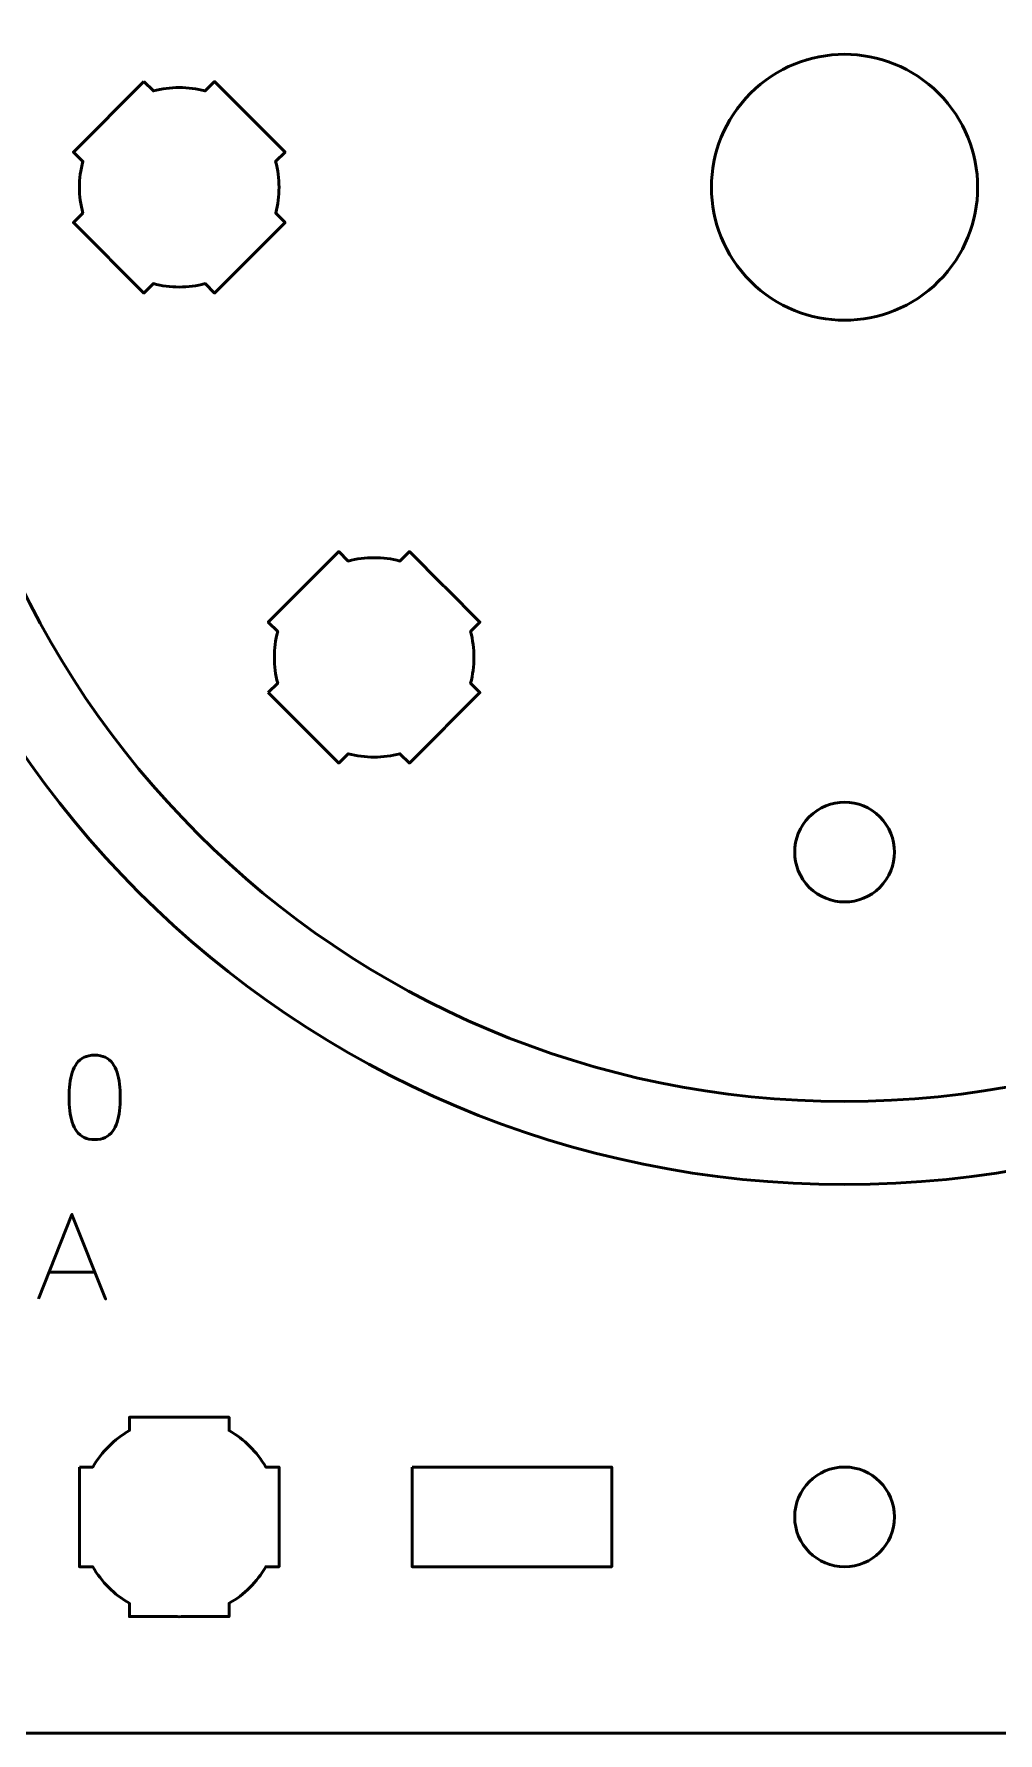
# Model space of a CAD drawing. Header units: centimetres. Extents: x -30.2 to 9.2, y -19.5 to -10.2.
# Drawn here: x -27.94 to -25.04, y -19.5 to -14.39 of the extents above; entities that cross this region are included whole.
import ezdxf

# ---------------------------------------------------------------- set-up
doc = ezdxf.new("R2010")
doc.units = ezdxf.units.CM
doc.header["$MEASUREMENT"] = 0
doc.layers.add('Layer 1', color=7, linetype='Continuous')

msp = doc.modelspace()

# ---------------------------------------------------------------- linework, layer by layer
at = {"layer": 'Layer 1', "lineweight": 53}
for major_axis in [(0, 3), (0, 2.75)]:
    msp.add_ellipse((-25.50001, -14.85001), major_axis=major_axis, ratio=1, dxfattribs=at)
for points, knots in [([(-29.64995, -10.19995), (-29.64995, -10.19995), (-21.35005, -10.19995), (-21.35005, -10.19995), (-21.35005, -10.19995), (-21.07305, -10.19995), (-20.84995, -10.42305), (-20.84995, -10.70005), (-20.84995, -10.70005), (-20.84995, -10.70005), (-20.84995, -18.99995), (-20.84995, -18.99995), (-20.84995, -18.99995), (-20.84995, -19.27695), (-21.07305, -19.50005), (-21.35005, -19.50005), (-21.35005, -19.50005), (-21.35005, -19.50005), (-29.64995, -19.50005), (-29.64995, -19.50005), (-29.64995, -19.50005), (-29.92695, -19.50005), (-30.15005, -19.27695), (-30.15005, -18.99995), (-30.15005, -18.99995), (-30.15005, -18.99995), (-30.15005, -10.70005), (-30.15005, -10.70005), (-30.15005, -10.70005), (-30.15005, -10.42305), (-29.92695, -10.19995), (-29.64995, -10.19995)], [0, 0, 0, 0, 0.125, 0.125, 0.125, 0.125, 0.25, 0.25, 0.25, 0.25, 0.375, 0.375, 0.375, 0.375, 0.5, 0.5, 0.5, 0.5, 0.625, 0.625, 0.625, 0.625, 0.75, 0.75, 0.75, 0.75, 0.875, 0.875, 0.875, 0.875, 1, 1, 1, 1]), ([(-25.78284, -14.56717), (-25.62666, -14.41098), (-25.37334, -14.41098), (-25.21716, -14.56717), (-25.21716, -14.56717), (-25.06097, -14.72335), (-25.06097, -14.97667), (-25.21716, -15.13285), (-25.21716, -15.13285), (-25.37334, -15.28904), (-25.62666, -15.28904), (-25.78284, -15.13285), (-25.78284, -15.13285), (-25.93903, -14.97667), (-25.93903, -14.72335), (-25.78284, -14.56717)], [0, 0, 0, 0, 0.25, 0.25, 0.25, 0.25, 0.5, 0.5, 0.5, 0.5, 0.75, 0.75, 0.75, 0.75, 1, 1, 1, 1]), ([(-27.60607, -14.5318), (-27.60607, -14.5318), (-27.57764, -14.56022), (-27.57764, -14.56022), (-27.57764, -14.56022), (-27.52684, -14.54665), (-27.47318, -14.54667), (-27.42238, -14.56024), (-27.42238, -14.56024), (-27.42238, -14.56024), (-27.39394, -14.5318), (-27.39394, -14.5318), (-27.39394, -14.5318), (-27.39394, -14.5318), (-27.18181, -14.74393), (-27.18181, -14.74393), (-27.18181, -14.74393), (-27.18181, -14.74393), (-27.21022, -14.77235), (-27.21022, -14.77235), (-27.21022, -14.77235), (-27.19665, -14.82316), (-27.19662, -14.87686), (-27.21017, -14.92769), (-27.21017, -14.92769), (-27.21017, -14.92769), (-27.18181, -14.95606), (-27.18181, -14.95606), (-27.18181, -14.95606), (-27.18181, -14.95606), (-27.28463, -15.05889), (-27.28463, -15.05889), (-27.28463, -15.05889), (-27.28463, -15.05889), (-27.28788, -15.06222), (-27.28788, -15.06222), (-27.28788, -15.06222), (-27.28788, -15.06222), (-27.2912, -15.06546), (-27.2912, -15.06546), (-27.2912, -15.06546), (-27.2912, -15.06546), (-27.39394, -15.16819), (-27.39394, -15.16819), (-27.39394, -15.16819), (-27.39394, -15.16819), (-27.42227, -15.13986), (-27.42227, -15.13986), (-27.42227, -15.13986), (-27.47313, -15.15345), (-27.52687, -15.15346), (-27.57774, -15.13987), (-27.57774, -15.13987), (-27.57774, -15.13987), (-27.60607, -15.16819), (-27.60607, -15.16819), (-27.60607, -15.16819), (-27.60607, -15.16819), (-27.70738, -15.06688), (-27.70738, -15.06688), (-27.70738, -15.06688), (-27.70738, -15.06688), (-27.71216, -15.06222), (-27.71216, -15.06222), (-27.71216, -15.06222), (-27.71216, -15.06222), (-27.71682, -15.05744), (-27.71682, -15.05744), (-27.71682, -15.05744), (-27.71682, -15.05744), (-27.8182, -14.95606), (-27.8182, -14.95606), (-27.8182, -14.95606), (-27.8182, -14.95606), (-27.78985, -14.92771), (-27.78985, -14.92771), (-27.78985, -14.92771), (-27.80341, -14.87686), (-27.8034, -14.82315), (-27.78981, -14.77232), (-27.78981, -14.77232), (-27.78981, -14.77232), (-27.8182, -14.74393), (-27.8182, -14.74393), (-27.8182, -14.74393), (-27.8182, -14.74393), (-27.60607, -14.5318), (-27.60607, -14.5318)], [0, 0, 0, 0, 0.0454545, 0.0454545, 0.0454545, 0.0454545, 0.0909091, 0.0909091, 0.0909091, 0.0909091, 0.1363636, 0.1363636, 0.1363636, 0.1363636, 0.1818182, 0.1818182, 0.1818182, 0.1818182, 0.2272727, 0.2272727, 0.2272727, 0.2272727, 0.2727273, 0.2727273, 0.2727273, 0.2727273, 0.3181818, 0.3181818, 0.3181818, 0.3181818, 0.3636364, 0.3636364, 0.3636364, 0.3636364, 0.4090909, 0.4090909, 0.4090909, 0.4090909, 0.4545455, 0.4545455, 0.4545455, 0.4545455, 0.5, 0.5, 0.5, 0.5, 0.5454545, 0.5454545, 0.5454545, 0.5454545, 0.5909091, 0.5909091, 0.5909091, 0.5909091, 0.6363636, 0.6363636, 0.6363636, 0.6363636, 0.6818182, 0.6818182, 0.6818182, 0.6818182, 0.7272727, 0.7272727, 0.7272727, 0.7272727, 0.7727273, 0.7727273, 0.7727273, 0.7727273, 0.8181818, 0.8181818, 0.8181818, 0.8181818, 0.8636364, 0.8636364, 0.8636364, 0.8636364, 0.9090909, 0.9090909, 0.9090909, 0.9090909, 0.9545455, 0.9545455, 0.9545455, 0.9545455, 1, 1, 1, 1]), ([(-27.23243, -16.37028), (-27.23243, -16.37028), (-27.20401, -16.34185), (-27.20401, -16.34185), (-27.20401, -16.34185), (-27.21758, -16.29105), (-27.21756, -16.23739), (-27.20399, -16.18659), (-27.20399, -16.18659), (-27.20399, -16.18659), (-27.23243, -16.15815), (-27.23243, -16.15815), (-27.23243, -16.15815), (-27.23243, -16.15815), (-27.0203, -15.94602), (-27.0203, -15.94602), (-27.0203, -15.94602), (-27.0203, -15.94602), (-26.99188, -15.97443), (-26.99188, -15.97443), (-26.99188, -15.97443), (-26.94107, -15.96086), (-26.88737, -15.96083), (-26.83654, -15.97438), (-26.83654, -15.97438), (-26.83654, -15.97438), (-26.80817, -15.94602), (-26.80817, -15.94602), (-26.80817, -15.94602), (-26.80817, -15.94602), (-26.70534, -16.04884), (-26.70534, -16.04884), (-26.70534, -16.04884), (-26.70534, -16.04884), (-26.70201, -16.05209), (-26.70201, -16.05209), (-26.70201, -16.05209), (-26.70201, -16.05209), (-26.69877, -16.05541), (-26.69877, -16.05541), (-26.69877, -16.05541), (-26.69877, -16.05541), (-26.59604, -16.15815), (-26.59604, -16.15815), (-26.59604, -16.15815), (-26.59604, -16.15815), (-26.62437, -16.18648), (-26.62437, -16.18648), (-26.62437, -16.18648), (-26.61078, -16.23734), (-26.61077, -16.29108), (-26.62436, -16.34195), (-26.62436, -16.34195), (-26.62436, -16.34195), (-26.59604, -16.37028), (-26.59604, -16.37028), (-26.59604, -16.37028), (-26.59604, -16.37028), (-26.69735, -16.47159), (-26.69735, -16.47159), (-26.69735, -16.47159), (-26.69735, -16.47159), (-26.70201, -16.47637), (-26.70201, -16.47637), (-26.70201, -16.47637), (-26.70201, -16.47637), (-26.70679, -16.48103), (-26.70679, -16.48103), (-26.70679, -16.48103), (-26.70679, -16.48103), (-26.80817, -16.58241), (-26.80817, -16.58241), (-26.80817, -16.58241), (-26.80817, -16.58241), (-26.83652, -16.55406), (-26.83652, -16.55406), (-26.83652, -16.55406), (-26.88737, -16.56762), (-26.94108, -16.56761), (-26.99191, -16.55402), (-26.99191, -16.55402), (-26.99191, -16.55402), (-27.0203, -16.58241), (-27.0203, -16.58241), (-27.0203, -16.58241), (-27.0203, -16.58241), (-27.23243, -16.37028), (-27.23243, -16.37028)], [0, 0, 0, 0, 0.0454545, 0.0454545, 0.0454545, 0.0454545, 0.0909091, 0.0909091, 0.0909091, 0.0909091, 0.1363636, 0.1363636, 0.1363636, 0.1363636, 0.1818182, 0.1818182, 0.1818182, 0.1818182, 0.2272727, 0.2272727, 0.2272727, 0.2272727, 0.2727273, 0.2727273, 0.2727273, 0.2727273, 0.3181818, 0.3181818, 0.3181818, 0.3181818, 0.3636364, 0.3636364, 0.3636364, 0.3636364, 0.4090909, 0.4090909, 0.4090909, 0.4090909, 0.4545455, 0.4545455, 0.4545455, 0.4545455, 0.5, 0.5, 0.5, 0.5, 0.5454545, 0.5454545, 0.5454545, 0.5454545, 0.5909091, 0.5909091, 0.5909091, 0.5909091, 0.6363636, 0.6363636, 0.6363636, 0.6363636, 0.6818182, 0.6818182, 0.6818182, 0.6818182, 0.7272727, 0.7272727, 0.7272727, 0.7272727, 0.7727273, 0.7727273, 0.7727273, 0.7727273, 0.8181818, 0.8181818, 0.8181818, 0.8181818, 0.8636364, 0.8636364, 0.8636364, 0.8636364, 0.9090909, 0.9090909, 0.9090909, 0.9090909, 0.9545455, 0.9545455, 0.9545455, 0.9545455, 1, 1, 1, 1]), ([(-25.60607, -16.74394), (-25.5475, -16.68537), (-25.4525, -16.68537), (-25.39393, -16.74394), (-25.39393, -16.74394), (-25.33536, -16.80251), (-25.33536, -16.89751), (-25.39393, -16.95608), (-25.39393, -16.95608), (-25.4525, -17.01465), (-25.5475, -17.01465), (-25.60607, -16.95608), (-25.60607, -16.95608), (-25.66464, -16.89751), (-25.66464, -16.80251), (-25.60607, -16.74394)], [0, 0, 0, 0, 0.25, 0.25, 0.25, 0.25, 0.5, 0.5, 0.5, 0.5, 0.75, 0.75, 0.75, 0.75, 1, 1, 1, 1]), ([(-27.80001, -18.69997), (-27.80001, -18.69997), (-27.75981, -18.69997), (-27.75981, -18.69997), (-27.75981, -18.69997), (-27.73348, -18.65445), (-27.69552, -18.61652), (-27.65001, -18.59019), (-27.65001, -18.59019), (-27.65001, -18.59019), (-27.65001, -18.54997), (-27.65001, -18.54997), (-27.65001, -18.54997), (-27.65001, -18.54997), (-27.35001, -18.54997), (-27.35001, -18.54997), (-27.35001, -18.54997), (-27.35001, -18.54997), (-27.35001, -18.59016), (-27.35001, -18.59016), (-27.35001, -18.59016), (-27.30448, -18.61649), (-27.26649, -18.65444), (-27.24013, -18.69997), (-27.24013, -18.69997), (-27.24013, -18.69997), (-27.20001, -18.69997), (-27.20001, -18.69997), (-27.20001, -18.69997), (-27.20001, -18.69997), (-27.20001, -18.84539), (-27.20001, -18.84539), (-27.20001, -18.84539), (-27.20001, -18.84539), (-27.19995, -18.85004), (-27.19995, -18.85004), (-27.19995, -18.85004), (-27.19995, -18.85004), (-27.20001, -18.85468), (-27.20001, -18.85468), (-27.20001, -18.85468), (-27.20001, -18.85468), (-27.20001, -18.99997), (-27.20001, -18.99997), (-27.20001, -18.99997), (-27.20001, -18.99997), (-27.24008, -18.99997), (-27.24008, -18.99997), (-27.24008, -18.99997), (-27.26643, -19.04554), (-27.30443, -19.08355), (-27.35001, -19.10991), (-27.35001, -19.10991), (-27.35001, -19.10991), (-27.35001, -19.14997), (-27.35001, -19.14997), (-27.35001, -19.14997), (-27.35001, -19.14997), (-27.49329, -19.14997), (-27.49329, -19.14997), (-27.49329, -19.14997), (-27.49329, -19.14997), (-27.49996, -19.15005), (-27.49996, -19.15005), (-27.49996, -19.15005), (-27.49996, -19.15005), (-27.50664, -19.14997), (-27.50664, -19.14997), (-27.50664, -19.14997), (-27.50664, -19.14997), (-27.65001, -19.14997), (-27.65001, -19.14997), (-27.65001, -19.14997), (-27.65001, -19.14997), (-27.65001, -19.10987), (-27.65001, -19.10987), (-27.65001, -19.10987), (-27.69555, -19.08351), (-27.73353, -19.04552), (-27.75986, -18.99997), (-27.75986, -18.99997), (-27.75986, -18.99997), (-27.80001, -18.99997), (-27.80001, -18.99997), (-27.80001, -18.99997), (-27.80001, -18.99997), (-27.80001, -18.69997), (-27.80001, -18.69997)], [0, 0, 0, 0, 0.0454545, 0.0454545, 0.0454545, 0.0454545, 0.0909091, 0.0909091, 0.0909091, 0.0909091, 0.1363636, 0.1363636, 0.1363636, 0.1363636, 0.1818182, 0.1818182, 0.1818182, 0.1818182, 0.2272727, 0.2272727, 0.2272727, 0.2272727, 0.2727273, 0.2727273, 0.2727273, 0.2727273, 0.3181818, 0.3181818, 0.3181818, 0.3181818, 0.3636364, 0.3636364, 0.3636364, 0.3636364, 0.4090909, 0.4090909, 0.4090909, 0.4090909, 0.4545455, 0.4545455, 0.4545455, 0.4545455, 0.5, 0.5, 0.5, 0.5, 0.5454545, 0.5454545, 0.5454545, 0.5454545, 0.5909091, 0.5909091, 0.5909091, 0.5909091, 0.6363636, 0.6363636, 0.6363636, 0.6363636, 0.6818182, 0.6818182, 0.6818182, 0.6818182, 0.7272727, 0.7272727, 0.7272727, 0.7272727, 0.7727273, 0.7727273, 0.7727273, 0.7727273, 0.8181818, 0.8181818, 0.8181818, 0.8181818, 0.8636364, 0.8636364, 0.8636364, 0.8636364, 0.9090909, 0.9090909, 0.9090909, 0.9090909, 0.9545455, 0.9545455, 0.9545455, 0.9545455, 1, 1, 1, 1]), ([(-26.80004, -18.69995), (-26.80004, -18.69995), (-26.20003, -18.69995), (-26.20003, -18.69995), (-26.20003, -18.69995), (-26.20003, -18.69995), (-26.20003, -18.99995), (-26.20003, -18.99995), (-26.20003, -18.99995), (-26.20003, -18.99995), (-26.80004, -18.99995), (-26.80004, -18.99995), (-26.80004, -18.99995), (-26.80004, -18.99995), (-26.80004, -18.69995), (-26.80004, -18.69995)], [0, 0, 0, 0, 0.25, 0.25, 0.25, 0.25, 0.5, 0.5, 0.5, 0.5, 0.75, 0.75, 0.75, 0.75, 1, 1, 1, 1]), ([(-25.65, -18.84998), (-25.65, -18.76715), (-25.58283, -18.69998), (-25.5, -18.69998), (-25.5, -18.69998), (-25.41717, -18.69998), (-25.35, -18.76715), (-25.35, -18.84998), (-25.35, -18.84998), (-25.35, -18.93281), (-25.41717, -18.99998), (-25.5, -18.99998), (-25.5, -18.99998), (-25.58283, -18.99998), (-25.65, -18.93281), (-25.65, -18.84998)], [0, 0, 0, 0, 0.25, 0.25, 0.25, 0.25, 0.5, 0.5, 0.5, 0.5, 0.75, 0.75, 0.75, 0.75, 1, 1, 1, 1])]:
    msp.add_open_spline(points, degree=3, knots=knots, dxfattribs=at)
at = {"layer": 'Layer 1', "color": 5, "lineweight": 53}
for points, knots in [([(-27.75423, -17.71477), (-27.74189, -17.71471), (-27.73124, -17.71254), (-27.72237, -17.7083), (-27.72237, -17.7083), (-27.71355, -17.70407), (-27.7062, -17.69801), (-27.70032, -17.69031), (-27.70032, -17.69031), (-27.6945, -17.68255), (-27.68991, -17.67338), (-27.6865, -17.66279), (-27.6865, -17.66279), (-27.68315, -17.65221), (-27.68074, -17.64063), (-27.67939, -17.62793), (-27.67939, -17.62793), (-27.67797, -17.61523), (-27.67727, -17.60188), (-27.67733, -17.58777), (-27.67733, -17.58777), (-27.67727, -17.57372), (-27.67797, -17.56037), (-27.67939, -17.54773), (-27.67939, -17.54773), (-27.68074, -17.53509), (-27.68315, -17.52345), (-27.6865, -17.51286), (-27.6865, -17.51286), (-27.68991, -17.50234), (-27.6945, -17.49317), (-27.70032, -17.48535), (-27.70032, -17.48535), (-27.7062, -17.47758), (-27.71355, -17.47153), (-27.72237, -17.46729), (-27.72237, -17.46729), (-27.73124, -17.463), (-27.74189, -17.46083), (-27.75423, -17.46077), (-27.75423, -17.46077), (-27.76658, -17.46083), (-27.77722, -17.463), (-27.7861, -17.46729), (-27.7861, -17.46729), (-27.79492, -17.47153), (-27.80227, -17.47758), (-27.80815, -17.48535), (-27.80815, -17.48535), (-27.81397, -17.49317), (-27.81856, -17.50234), (-27.82197, -17.51286), (-27.82197, -17.51286), (-27.82532, -17.52345), (-27.82773, -17.53509), (-27.82908, -17.54773), (-27.82908, -17.54773), (-27.83049, -17.56037), (-27.8312, -17.57372), (-27.83114, -17.58777), (-27.83114, -17.58777), (-27.8312, -17.60188), (-27.83049, -17.61523), (-27.82908, -17.62793), (-27.82908, -17.62793), (-27.82773, -17.64063), (-27.82532, -17.65221), (-27.82197, -17.66279), (-27.82197, -17.66279), (-27.81856, -17.67338), (-27.81397, -17.68255), (-27.80815, -17.69031), (-27.80815, -17.69031), (-27.80227, -17.69801), (-27.79492, -17.70407), (-27.7861, -17.7083), (-27.7861, -17.7083), (-27.77722, -17.71254), (-27.76658, -17.71471), (-27.75423, -17.71477)], [0, 0, 0, 0, 0.05, 0.05, 0.05, 0.05, 0.1, 0.1, 0.1, 0.1, 0.15, 0.15, 0.15, 0.15, 0.2, 0.2, 0.2, 0.2, 0.25, 0.25, 0.25, 0.25, 0.3, 0.3, 0.3, 0.3, 0.35, 0.35, 0.35, 0.35, 0.4, 0.4, 0.4, 0.4, 0.45, 0.45, 0.45, 0.45, 0.5, 0.5, 0.5, 0.5, 0.55, 0.55, 0.55, 0.55, 0.6, 0.6, 0.6, 0.6, 0.65, 0.65, 0.65, 0.65, 0.7, 0.7, 0.7, 0.7, 0.75, 0.75, 0.75, 0.75, 0.8, 0.8, 0.8, 0.8, 0.85, 0.85, 0.85, 0.85, 0.9, 0.9, 0.9, 0.9, 0.95, 0.95, 0.95, 0.95, 1, 1, 1, 1]), ([(-27.75423, -17.71477), (-27.74189, -17.71471), (-27.73124, -17.71254), (-27.72237, -17.7083), (-27.72237, -17.7083), (-27.71355, -17.70407), (-27.7062, -17.69801), (-27.70032, -17.69031), (-27.70032, -17.69031), (-27.6945, -17.68255), (-27.68991, -17.67338), (-27.6865, -17.66279), (-27.6865, -17.66279), (-27.68315, -17.65221), (-27.68074, -17.64063), (-27.67939, -17.62793), (-27.67939, -17.62793), (-27.67797, -17.61523), (-27.67727, -17.60188), (-27.67733, -17.58777), (-27.67733, -17.58777), (-27.67727, -17.57372), (-27.67797, -17.56037), (-27.67939, -17.54773), (-27.67939, -17.54773), (-27.68074, -17.53509), (-27.68315, -17.52345), (-27.6865, -17.51286), (-27.6865, -17.51286), (-27.68991, -17.50234), (-27.6945, -17.49317), (-27.70032, -17.48535), (-27.70032, -17.48535), (-27.7062, -17.47758), (-27.71355, -17.47153), (-27.72237, -17.46729), (-27.72237, -17.46729), (-27.73124, -17.463), (-27.74189, -17.46083), (-27.75423, -17.46077), (-27.75423, -17.46077), (-27.76658, -17.46083), (-27.77722, -17.463), (-27.7861, -17.46729), (-27.7861, -17.46729), (-27.79492, -17.47153), (-27.80227, -17.47758), (-27.80815, -17.48535), (-27.80815, -17.48535), (-27.81397, -17.49317), (-27.81856, -17.50234), (-27.82197, -17.51286), (-27.82197, -17.51286), (-27.82532, -17.52345), (-27.82773, -17.53509), (-27.82908, -17.54773), (-27.82908, -17.54773), (-27.83049, -17.56037), (-27.8312, -17.57372), (-27.83114, -17.58777), (-27.83114, -17.58777), (-27.8312, -17.60188), (-27.83049, -17.61523), (-27.82908, -17.62793), (-27.82908, -17.62793), (-27.82773, -17.64063), (-27.82532, -17.65221), (-27.82197, -17.66279), (-27.82197, -17.66279), (-27.81856, -17.67338), (-27.81397, -17.68255), (-27.80815, -17.69031), (-27.80815, -17.69031), (-27.80227, -17.69801), (-27.79492, -17.70407), (-27.7861, -17.7083), (-27.7861, -17.7083), (-27.77722, -17.71254), (-27.76658, -17.71471), (-27.75423, -17.71477)], [0, 0, 0, 0, 0.05, 0.05, 0.05, 0.05, 0.1, 0.1, 0.1, 0.1, 0.15, 0.15, 0.15, 0.15, 0.2, 0.2, 0.2, 0.2, 0.25, 0.25, 0.25, 0.25, 0.3, 0.3, 0.3, 0.3, 0.35, 0.35, 0.35, 0.35, 0.4, 0.4, 0.4, 0.4, 0.45, 0.45, 0.45, 0.45, 0.5, 0.5, 0.5, 0.5, 0.55, 0.55, 0.55, 0.55, 0.6, 0.6, 0.6, 0.6, 0.65, 0.65, 0.65, 0.65, 0.7, 0.7, 0.7, 0.7, 0.75, 0.75, 0.75, 0.75, 0.8, 0.8, 0.8, 0.8, 0.85, 0.85, 0.85, 0.85, 0.9, 0.9, 0.9, 0.9, 0.95, 0.95, 0.95, 0.95, 1, 1, 1, 1]), ([(-27.92356, -18.19419), (-27.92356, -18.19419), (-27.82266, -17.93984), (-27.82266, -17.93984), (-27.82266, -17.93984), (-27.82266, -17.93984), (-27.72142, -18.19419), (-27.72142, -18.19419), (-27.72142, -18.19419), (-27.72142, -18.19419), (-27.82266, -17.93984), (-27.82266, -17.93984), (-27.82266, -17.93984), (-27.82266, -17.93984), (-27.92356, -18.19419), (-27.92356, -18.19419)], [0, 0, 0, 0, 0.25, 0.25, 0.25, 0.25, 0.5, 0.5, 0.5, 0.5, 0.75, 0.75, 0.75, 0.75, 1, 1, 1, 1]), ([(-27.89181, -18.11411), (-27.89181, -18.11411), (-27.75352, -18.11411), (-27.75352, -18.11411), (-27.75352, -18.11411), (-27.75352, -18.11411), (-27.89181, -18.11411), (-27.89181, -18.11411)], [0, 0, 0, 0, 0.5, 0.5, 0.5, 0.5, 1, 1, 1, 1])]:
    msp.add_open_spline(points, degree=3, knots=knots, dxfattribs=at)

doc.saveas('drawing.dxf')
